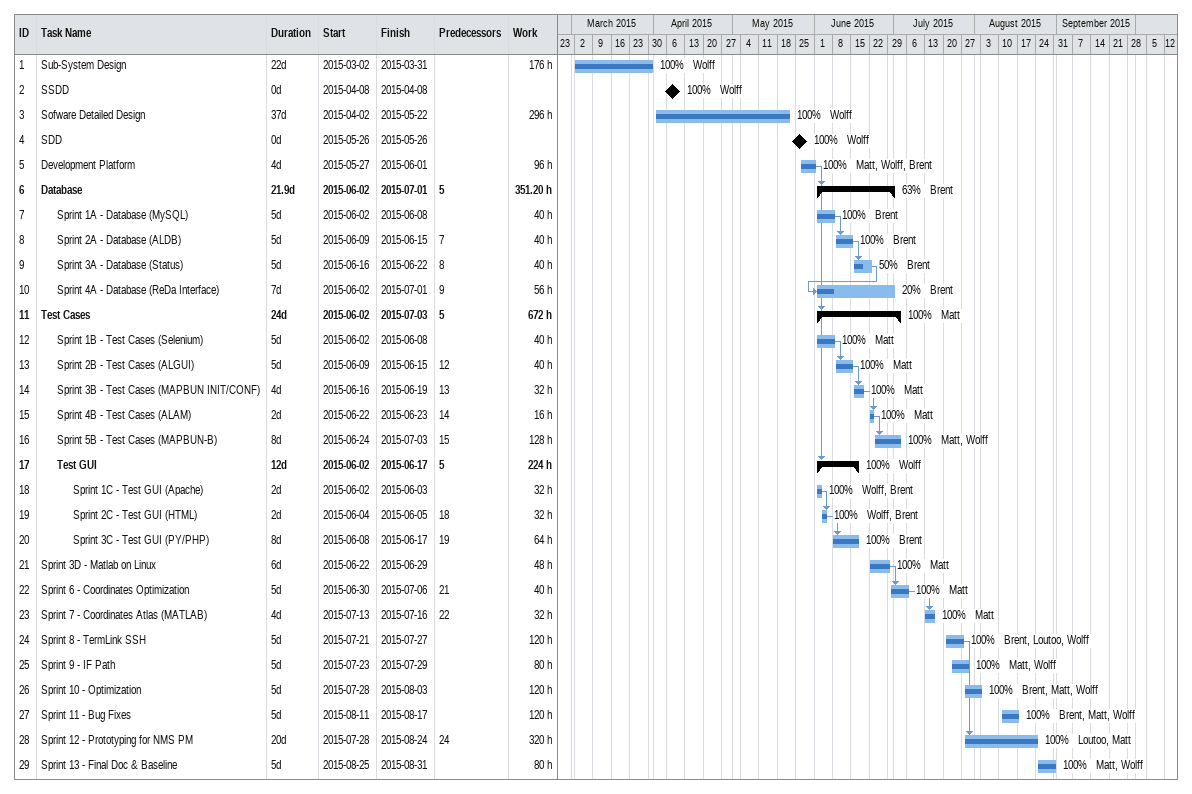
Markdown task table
| ID | Level | Task | Duration | Start | Finish | Predecessors | Resources | % complete | Work (h) |
|---|---|---|---|---|---|---|---|---|---|
| 1 | 1 | Sub-System Design | 22d | 2015-03-02 | 2015-03-31 |  | Wolff | 100 | 176 |
| 2 | 1 | SSDD | 0d | 2015-04-08 | 2015-04-08 |  | Wolff | 100 |  |
| 3 | 1 | Sofware Detailed Design | 37d | 2015-04-02 | 2015-05-22 |  | Wolff | 100 | 296 |
| 4 | 1 | SDD | 0d | 2015-05-26 | 2015-05-26 |  | Wolff | 100 |  |
| 5 | 1 | Development Platform | 4d | 2015-05-27 | 2015-06-01 |  | Matt, Wolff, Brent | 100 | 96 |
| 6 | 1 | **Database** | 21.9d | 2015-06-02 | 2015-07-01 | 5 | Brent | 63 | 351.20 |
| 7 | 2 | Sprint 1A - Database (MySQL) | 5d | 2015-06-02 | 2015-06-08 |  | Brent | 100 | 40 |
| 8 | 2 | Sprint 2A - Database (ALDB) | 5d | 2015-06-09 | 2015-06-15 | 7 | Brent | 100 | 40 |
| 9 | 2 | Sprint 3A - Database (Status) | 5d | 2015-06-16 | 2015-06-22 | 8 | Brent | 50 | 40 |
| 10 | 2 | Sprint 4A - Database (ReDa Interface) | 7d | 2015-06-02 | 2015-07-01 | 9 | Brent | 20 | 56 |
| 11 | 1 | **Test Cases** | 24d | 2015-06-02 | 2015-07-03 | 5 | Matt | 100 | 672 |
| 12 | 2 | Sprint 1B - Test Cases (Selenium) | 5d | 2015-06-02 | 2015-06-08 |  | Matt | 100 | 40 |
| 13 | 2 | Sprint 2B - Test Cases (ALGUI) | 5d | 2015-06-09 | 2015-06-15 | 12 | Matt | 100 | 40 |
| 14 | 2 | Sprint 3B - Test Cases (MAPBUN INIT/CONF) | 4d | 2015-06-16 | 2015-06-19 | 13 | Matt | 100 | 32 |
| 15 | 2 | Sprint 4B - Test Cases (ALAM) | 2d | 2015-06-22 | 2015-06-23 | 14 | Matt | 100 | 16 |
| 16 | 2 | Sprint 5B - Test Cases (MAPBUN-B) | 8d | 2015-06-24 | 2015-07-03 | 15 | Matt, Wolff | 100 | 128 |
| 17 | 2 | **Test GUI** | 12d | 2015-06-02 | 2015-06-17 | 5 | Wolff | 100 | 224 |
| 18 | 3 | Sprint 1C - Test GUI (Apache) | 2d | 2015-06-02 | 2015-06-03 |  | Wolff, Brent | 100 | 32 |
| 19 | 3 | Sprint 2C - Test GUI (HTML) | 2d | 2015-06-04 | 2015-06-05 | 18 | Wolff, Brent | 100 | 32 |
| 20 | 3 | Sprint 3C - Test GUI (PY/PHP) | 8d | 2015-06-08 | 2015-06-17 | 19 | Brent | 100 | 64 |
| 21 | 1 | Sprint 3D - Matlab on Linux | 6d | 2015-06-22 | 2015-06-29 |  | Matt | 100 | 48 |
| 22 | 1 | Sprint 6 - Coordinates Optimization | 5d | 2015-06-30 | 2015-07-06 | 21 | Matt | 100 | 40 |
| 23 | 1 | Sprint 7 - Coordinates Atlas (MATLAB) | 4d | 2015-07-13 | 2015-07-16 | 22 | Matt | 100 | 32 |
| 24 | 1 | Sprint 8 - TermLink SSH | 5d | 2015-07-21 | 2015-07-27 |  | Brent, Loutoo, Wolff | 100 | 120 |
| 25 | 1 | Sprint 9 - IF Path | 5d | 2015-07-23 | 2015-07-29 |  | Matt, Wolff | 100 | 80 |
| 26 | 1 | Sprint 10 - Optimization | 5d | 2015-07-28 | 2015-08-03 |  | Brent, Matt, Wolff | 100 | 120 |
| 27 | 1 | Sprint 11 - Bug Fixes | 5d | 2015-08-11 | 2015-08-17 |  | Brent, Matt, Wolff | 100 | 120 |
| 28 | 1 | Sprint 12 - Prototyping for NMS PM | 20d | 2015-07-28 | 2015-08-24 | 24 | Loutoo, Matt | 100 | 320 |
| 29 | 1 | Sprint 13 - Final Doc & Baseline | 5d | 2015-08-25 | 2015-08-31 |  | Matt, Wolff | 100 | 80 |
